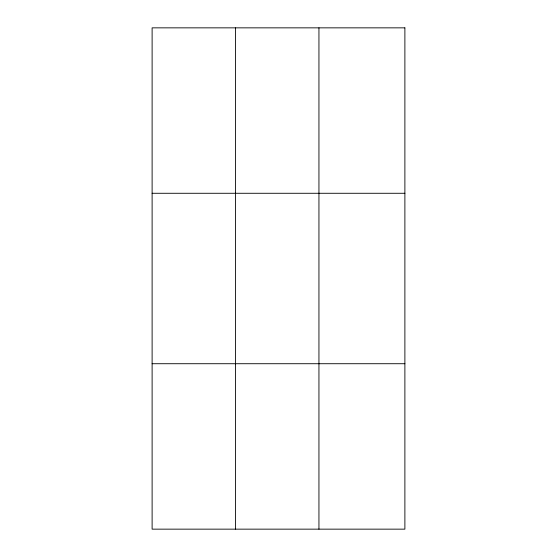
<?xml version="1.0" encoding="UTF-8"?>
<svg xmlns="http://www.w3.org/2000/svg" width="557" height="557" viewBox="0 0 557 557"><rect width="100%" height="100%" fill="white"/><g stroke="black" fill="none" stroke-linecap="round" stroke-linejoin="round"><path stroke-width="0.84" d="M235.527 27.85L235.527 529.15M318.945 27.85L318.945 529.15M152.117 193.279L404.883 193.279M152.117 363.721L404.883 363.721M404.883 27.85L404.883 529.15L152.117 529.15L152.117 27.85L404.883 27.85"/></g></svg>
